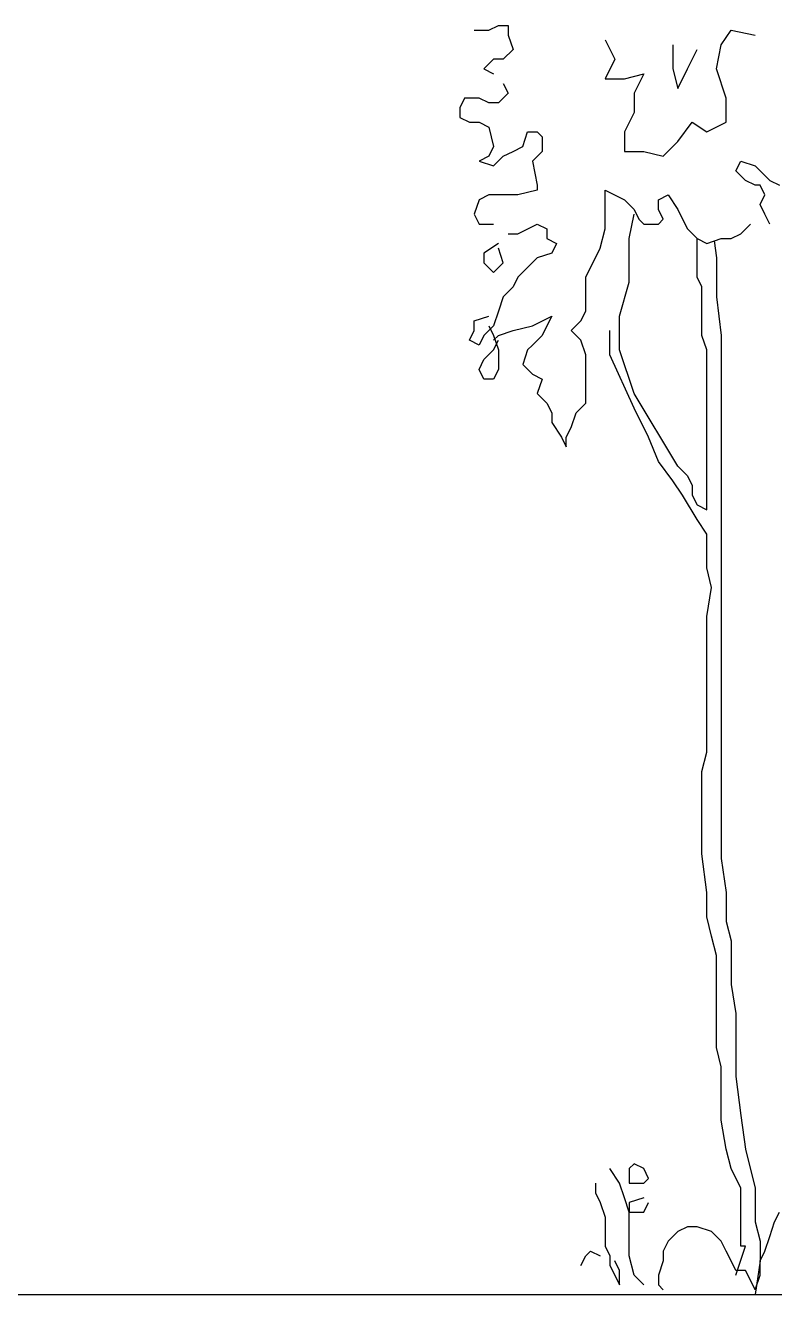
# Model space of a CAD drawing. Header units: millimetres. Extents: x 13268 to 164478, y 289082 to 363688.
# Drawn here: x 102839 to 106673, y 328505 to 335001 of the extents above; entities that cross this region are included whole.
import ezdxf

# ---------------------------------------------------------------- set-up
doc = ezdxf.new("R2010")
doc.units = ezdxf.units.MM
doc.layers.add('www.cad-blocks.net', color=7, linetype='Continuous')

# ---------------------------------------------------------------- blocks, each defined once
blk = doc.blocks.new('A$C44BD239E')
for p, q in [((74.4, 6471.3), (148.8, 6471.3)), ((148.8, 6471.3), (198.3, 6496.2)), ((198.3, 6496.2), (247.9, 6496.2)), ((247.9, 6496.2), (247.9, 6446.5)), ((247.9, 6446.5), (272.7, 6372.1)), ((1338.8, 6397), (1388.4, 6471.3)), ((1388.4, 6471.3), (1512.3, 6446.5)), ((272.7, 6372.1), (223.1, 6322.6)), ((743.8, 6421.8), (793.4, 6322.6)), ((1090.8, 6397), (1090.8, 6273)), ((1165.2, 6273), (1214.9, 6372.1)), ((1314, 6273), (1338.8, 6397)), ((173.6, 6322.6), (123.9, 6273)), ((223.1, 6322.6), (173.6, 6322.6)), ((793.4, 6322.6), (743.8, 6223.4)), ((123.9, 6273), (173.6, 6248.2)), ((843, 6223.4), (942.2, 6248.2)), ((942.2, 6248.2), (892.5, 6149)), ((1090.8, 6273), (1115.7, 6173.8)), ((1115.7, 6173.8), (1165.2, 6273)), ((1363.6, 6124.2), (1314, 6273)), ((223.1, 6198.6), (247.9, 6149)), ((743.8, 6223.4), (843, 6223.4)), ((24.8, 6124.2), (0, 6074.6)), ((99.2, 6124.2), (24.8, 6124.2)), ((148.8, 6099.4), (99.2, 6124.2)), ((247.9, 6149), (198.3, 6099.4)), ((892.5, 6149), (892.5, 6049.9)), ((1363.6, 6000.2), (1363.6, 6124.2)), ((0, 6074.6), (0, 6025)), ((198.3, 6099.4), (148.8, 6099.4)), ((892.5, 6049.9), (843, 5950.7)), ((0, 6025), (49.6, 6000.2)), ((49.6, 6000.2), (99.2, 6000.2)), ((99.2, 6000.2), (148.8, 5975.5)), ((1115.7, 5901.1), (1190, 6000.2)), ((1190, 6000.2), (1264.4, 5950.7)), ((1264.4, 5950.7), (1363.6, 6000.2)), ((148.8, 5975.5), (173.6, 5876.3)), ((322.3, 5876.3), (347.1, 5950.7)), ((347.1, 5950.7), (396.7, 5950.7)), ((396.7, 5950.7), (421.5, 5925.8)), ((421.5, 5925.8), (421.5, 5851.5)), ((843, 5950.7), (843, 5851.5)), ((173.6, 5876.3), (148.8, 5826.7)), ((223.1, 5826.7), (272.7, 5851.5)), ((272.7, 5851.5), (322.3, 5876.3)), ((421.5, 5851.5), (371.9, 5801.9)), ((843, 5851.5), (942.2, 5851.5)), ((942.2, 5851.5), (1041.3, 5826.7)), ((1041.3, 5826.7), (1115.7, 5901.1)), ((148.8, 5826.7), (99.2, 5801.9)), ((99.2, 5801.9), (173.6, 5777.1)), ((173.6, 5777.1), (223.1, 5826.7)), ((371.9, 5801.9), (396.7, 5677.9)), ((1413.2, 5752.3), (1437.9, 5801.9)), ((1437.9, 5801.9), (1512.3, 5777.1)), ((1462.8, 5702.7), (1413.2, 5752.3)), ((1512.3, 5777.1), (1562, 5727.5)), ((1562, 5727.5), (1586.7, 5702.7)), ((396.7, 5653.1), (297.5, 5628.3)), ((396.7, 5677.9), (396.7, 5653.1)), ((743.8, 5578.8), (743.8, 5653.1)), ((743.8, 5653.1), (843, 5603.6)), ((1512.3, 5677.9), (1462.8, 5702.7)), ((1537.1, 5677.9), (1512.3, 5677.9)), ((1562, 5628.3), (1537.1, 5677.9)), ((1586.7, 5702.7), (1636.3, 5677.9)), ((99.2, 5603.6), (74.4, 5529.2)), ((148.8, 5628.3), (99.2, 5603.6)), ((247.9, 5628.3), (148.8, 5628.3)), ((297.5, 5628.3), (247.9, 5628.3)), ((843, 5603.6), (892.5, 5553.9)), ((1016.5, 5603.6), (1066.1, 5628.3)), ((1016.5, 5553.9), (1016.5, 5603.6)), ((1066.1, 5628.3), (1115.7, 5553.9)), ((1537.1, 5578.8), (1562, 5628.3)), ((74.4, 5529.2), (99.2, 5479.6)), ((743.8, 5529.2), (743.8, 5578.8)), ((743.8, 5454.8), (743.8, 5529.2)), ((867.8, 5405.2), (892.5, 5529.2)), ((892.5, 5553.9), (917.3, 5504.4)), ((1041.3, 5504.4), (1016.5, 5553.9)), ((1115.7, 5553.9), (1140.5, 5504.4)), ((1562, 5529.2), (1537.1, 5578.8)), ((1586.7, 5479.6), (1562, 5529.2)), ((99.2, 5479.6), (173.6, 5479.6)), ((297.5, 5430), (396.7, 5479.6)), ((396.7, 5479.6), (446.3, 5454.8)), ((917.3, 5504.4), (942.2, 5479.6)), ((942.2, 5479.6), (1016.5, 5479.6)), ((1016.5, 5479.6), (1041.3, 5504.4)), ((1140.5, 5504.4), (1165.2, 5454.8)), ((1437.9, 5430), (1487.6, 5479.6)), ((247.9, 5430), (297.5, 5430)), ((446.3, 5454.8), (446.3, 5405.2)), ((446.3, 5405.2), (495.9, 5380.4)), ((719, 5355.6), (743.8, 5454.8)), ((867.8, 5306), (867.8, 5405.2)), ((1165.2, 5454.8), (1214.9, 5405.2)), ((1214.9, 5355.6), (1214.9, 5405.2)), ((1214.9, 5405.2), (1264.4, 5380.4)), ((1264.4, 5380.4), (1338.8, 5405.2)), ((1301.6, 5392.8), (1314, 5306)), ((1338.8, 5405.2), (1388.4, 5405.2)), ((1388.4, 5405.2), (1437.9, 5430)), ((198.3, 5380.4), (123.9, 5330.8)), ((123.9, 5330.8), (123.9, 5281.2)), ((223.1, 5281.2), (198.3, 5355.6)), ((471, 5330.8), (396.7, 5306)), ((495.9, 5380.4), (471, 5330.8)), ((694.2, 5306), (719, 5355.6)), ((1214.9, 5306), (1214.9, 5355.6)), ((123.9, 5281.2), (173.6, 5231.7)), ((173.6, 5231.7), (223.1, 5281.2)), ((396.7, 5306), (347.1, 5256.4)), ((669.4, 5256.4), (694.2, 5306)), ((867.8, 5182), (867.8, 5306)), ((1214.9, 5256.4), (1214.9, 5306)), ((1314, 5306), (1314, 5206.8)), ((297.5, 5206.8), (272.7, 5157.3)), ((347.1, 5256.4), (297.5, 5206.8)), ((644.6, 5206.8), (669.4, 5256.4)), ((644.6, 5157.3), (644.6, 5206.8)), ((1214.9, 5206.8), (1214.9, 5256.4)), ((1239.6, 5157.3), (1214.9, 5206.8)), ((1314, 5206.8), (1314, 5107.6)), ((272.7, 5157.3), (223.1, 5107.6)), ((644.6, 5107.6), (644.6, 5157.3)), ((818.1, 5008.5), (867.8, 5182)), ((1239.6, 5107.6), (1239.6, 5157.3)), ((223.1, 5107.6), (198.3, 5033.3)), ((644.6, 5033.3), (644.6, 5107.6)), ((1239.6, 5058.1), (1239.6, 5107.6)), ((1314, 5107.6), (1338.8, 4909.3)), ((74.4, 4983.7), (148.8, 5008.5)), ((198.3, 5033.3), (173.6, 4958.9)), ((371.9, 4958.9), (471, 5008.5)), ((471, 5008.5), (446.3, 4958.9)), ((619.8, 4983.7), (644.6, 5033.3)), ((818.1, 4834.9), (818.1, 5008.5)), ((1239.6, 5008.5), (1239.6, 5058.1)), ((1239.6, 4958.9), (1239.6, 5008.5)), ((74.4, 4934.1), (74.4, 4983.7)), ((173.6, 4958.9), (123.9, 4909.3)), ((148.8, 4958.9), (173.6, 4909.3)), ((272.7, 4934.1), (371.9, 4958.9)), ((446.3, 4958.9), (421.5, 4909.3)), ((570.2, 4934.1), (619.8, 4983.7)), ((1239.6, 4909.3), (1239.6, 4958.9)), ((49.6, 4884.5), (74.4, 4934.1)), ((99.2, 4859.7), (49.6, 4884.5)), ((123.9, 4909.3), (99.2, 4859.7)), ((173.6, 4909.3), (198.3, 4834.9)), ((173.6, 4884.5), (198.3, 4909.3)), ((173.6, 4834.9), (198.3, 4884.5)), ((198.3, 4909.3), (272.7, 4934.1)), ((421.5, 4909.3), (371.9, 4859.7)), ((619.8, 4884.5), (570.2, 4934.1)), ((644.6, 4810.1), (619.8, 4884.5)), ((768.6, 4810.1), (768.6, 4934.1)), ((1264.4, 4834.9), (1239.6, 4909.3)), ((1338.8, 4909.3), (1338.8, 4711)), ((123.9, 4785.4), (173.6, 4834.9)), ((198.3, 4834.9), (198.3, 4785.4)), ((347.1, 4834.9), (322.3, 4760.5)), ((371.9, 4859.7), (347.1, 4834.9)), ((644.6, 4711), (644.6, 4810.1)), ((892.5, 4537.4), (768.6, 4810.1)), ((892.5, 4611.8), (818.1, 4834.9)), ((1264.4, 4760.5), (1264.4, 4834.9)), ((99.2, 4735.7), (123.9, 4785.4)), ((198.3, 4785.4), (198.3, 4735.7)), ((322.3, 4760.5), (371.9, 4711)), ((1264.4, 4711), (1264.4, 4760.5)), ((123.9, 4686.2), (99.2, 4735.7)), ((173.6, 4686.2), (123.9, 4686.2)), ((198.3, 4735.7), (173.6, 4686.2)), ((371.9, 4711), (421.5, 4686.2)), ((421.5, 4686.2), (396.7, 4611.8)), ((644.6, 4686.2), (644.6, 4711)), ((644.6, 4611.8), (644.6, 4686.2)), ((1264.4, 4661.3), (1264.4, 4711)), ((1338.8, 4711), (1338.8, 4512.6)), ((1264.4, 4611.8), (1264.4, 4661.3)), ((396.7, 4611.8), (446.3, 4562.2)), ((446.3, 4562.2), (471, 4512.6)), ((595.1, 4512.6), (644.6, 4562.2)), ((644.6, 4562.2), (644.6, 4611.8)), ((1115.7, 4239.9), (892.5, 4611.8)), ((1264.4, 4562.2), (1264.4, 4611.8)), ((1264.4, 4487.8), (1264.4, 4562.2)), ((471, 4512.6), (471, 4463)), ((570.2, 4438.2), (595.1, 4512.6)), ((966.9, 4388.6), (892.5, 4537.4)), ((1264.4, 4438.2), (1264.4, 4487.8)), ((1338.8, 4512.6), (1338.8, 4314.2)), ((471, 4463), (520.7, 4388.6)), ((545.4, 4388.6), (570.2, 4438.2)), ((1264.4, 4388.6), (1264.4, 4438.2)), ((520.7, 4388.6), (545.4, 4339)), ((545.4, 4339), (545.4, 4388.6)), ((1016.5, 4264.6), (966.9, 4388.6)), ((1264.4, 4314.2), (1264.4, 4388.6)), ((1264.4, 4264.6), (1264.4, 4314.2)), ((1338.8, 4314.2), (1338.8, 4140.7)), ((1090.8, 4165.5), (1016.5, 4264.6)), ((1115.7, 4239.9), (1165.2, 4190.2)), ((1264.4, 4215), (1264.4, 4264.6)), ((1140.5, 4091.1), (1090.8, 4165.5)), ((1165.2, 4190.2), (1190, 4140.7)), ((1264.4, 4140.7), (1264.4, 4215)), ((1190, 4140.7), (1190, 4091.1)), ((1264.4, 4091.1), (1264.4, 4140.7)), ((1338.8, 4140.7), (1338.8, 4041.5)), ((1214.9, 3967.1), (1140.5, 4091.1)), ((1190, 4091.1), (1214.9, 4041.5)), ((1214.9, 4041.5), (1264.4, 4016.7)), ((1264.4, 4041.5), (1264.4, 4091.1)), ((1264.4, 4016.7), (1264.4, 4041.5)), ((1338.8, 4041.5), (1338.8, 3917.5)), ((1264.4, 3892.7), (1214.9, 3967.1)), ((1338.8, 3917.5), (1338.8, 3743.9)), ((1264.4, 3719.2), (1264.4, 3892.7)), ((1289.2, 3620), (1264.4, 3719.2)), ((1338.8, 3743.9), (1338.8, 3471.2)), ((1264.4, 3471.2), (1289.2, 3620)), ((1264.4, 3322.5), (1264.4, 3471.2)), ((1338.8, 3471.2), (1338.8, 3297.6)), ((1264.4, 3148.9), (1264.4, 3322.5)), ((1338.8, 3297.6), (1338.8, 3198.5)), ((1338.8, 3198.5), (1338.8, 3000.1)), ((1264.4, 3024.9), (1264.4, 3148.9)), ((1264.4, 2777), (1264.4, 3024.9)), ((1338.8, 3000.1), (1338.8, 2801.8)), ((1338.8, 2801.8), (1338.8, 2603.5)), ((1239.6, 2677.8), (1264.4, 2777)), ((1239.6, 2504.3), (1239.6, 2677.8)), ((1338.8, 2603.5), (1338.8, 2405.1)), ((1239.6, 2330.7), (1239.6, 2504.3)), ((1338.8, 2405.1), (1338.8, 2231.5)), ((1239.6, 2256.3), (1239.6, 2330.7)), ((1264.4, 2058), (1239.6, 2256.3)), ((1338.8, 2231.5), (1363.6, 2058)), ((1264.4, 1934), (1264.4, 2058)), ((1363.6, 2058), (1363.6, 1909.2)), ((1289.2, 1834.8), (1264.4, 1934)), ((1363.6, 1909.2), (1388.4, 1810)), ((1314, 1735.6), (1289.2, 1834.8)), ((1388.4, 1810), (1388.4, 1686)), ((1314, 1611.7), (1314, 1735.6)), ((1388.4, 1686), (1388.4, 1586.8)), ((1314, 1512.5), (1314, 1611.7)), ((1388.4, 1586.8), (1413.2, 1438.1)), ((1314, 1363.7), (1314, 1512.5)), ((1413.2, 1438.1), (1413.2, 1264.5)), ((1314, 1264.5), (1314, 1363.7)), ((1338.8, 1165.4), (1314, 1264.5)), ((1413.2, 1264.5), (1413.2, 1115.7)), ((1338.8, 1066.2), (1338.8, 1165.4)), ((1413.2, 1115.7), (1437.9, 917.4)), ((1338.8, 892.6), (1338.8, 1066.2)), ((1437.9, 917.4), (1462.8, 743.8)), ((1363.6, 743.8), (1338.8, 892.6)), ((1388.4, 644.7), (1363.6, 743.8)), ((1462.8, 743.8), (1512.3, 545.5)), ((892.5, 669.4), (867.8, 644.7)), ((942.2, 644.7), (892.5, 669.4)), ((818.1, 570.3), (768.6, 644.7)), ((867.8, 644.7), (867.8, 570.3)), ((966.9, 595.1), (942.2, 644.7)), ((942.2, 570.3), (966.9, 595.1)), ((1437.9, 545.5), (1388.4, 644.7)), ((694.2, 570.3), (694.2, 520.7)), ((694.2, 520.7), (719, 471.1)), ((843, 495.9), (818.1, 570.3)), ((867.8, 570.3), (942.2, 570.3)), ((1437.9, 446.3), (1437.9, 545.5)), ((1512.3, 545.5), (1512.3, 371.9)), ((719, 471.1), (743.8, 396.7)), ((867.8, 421.5), (843, 495.9)), ((942.2, 495.9), (867.8, 471.1)), ((867.8, 471.1), (867.8, 421.5)), ((942.2, 421.5), (966.9, 471.1)), ((743.8, 396.7), (743.8, 322.3)), ((867.8, 421.5), (942.2, 421.5)), ((867.8, 371.9), (867.8, 421.5)), ((1437.9, 347.2), (1437.9, 446.3)), ((1611.5, 371.9), (1636.3, 421.5)), ((867.8, 322.3), (867.8, 371.9)), ((1165.2, 347.2), (1115.7, 322.3)), ((1214.9, 347.2), (1165.2, 347.2)), ((1289.2, 322.3), (1214.9, 347.2)), ((1437.9, 248), (1437.9, 347.2)), ((1512.3, 371.9), (1537.1, 272.8)), ((1586.7, 297.5), (1611.5, 371.9)), ((743.8, 322.3), (743.8, 248)), ((867.8, 248), (867.8, 322.3)), ((1066.1, 272.8), (1041.3, 223.1)), ((1115.7, 322.3), (1066.1, 272.8)), ((1338.8, 272.8), (1289.2, 322.3)), ((1363.6, 223.1), (1338.8, 272.8)), ((1537.1, 272.8), (1537.1, 173.6)), ((1562, 223.1), (1586.7, 297.5)), ((619.8, 148.8), (644.6, 198.4)), ((644.6, 198.4), (669.4, 223.1)), ((669.4, 223.1), (719, 198.4)), ((743.8, 248), (768.6, 198.4)), ((768.6, 198.4), (768.6, 148.8)), ((867.8, 198.4), (867.8, 248)), ((892.5, 99.2), (867.8, 198.4)), ((1041.3, 223.1), (1041.3, 173.6)), ((1388.4, 173.6), (1363.6, 223.1)), ((1413.2, 99.2), (1462.8, 248)), ((1462.8, 248), (1437.9, 248)), ((1537.1, 173.6), (1562, 223.1)), ((768.6, 148.8), (793.4, 99.2)), ((818.1, 124), (793.4, 173.6)), ((1041.3, 173.6), (1016.5, 99.2)), ((1413.2, 124), (1388.4, 173.6)), ((1537.1, 173.6), (1512.3, 0)), ((1537.1, 99.2), (1537.1, 173.6)), ((793.4, 99.2), (818.1, 49.6)), ((818.1, 49.6), (818.1, 124)), ((942.2, 49.6), (892.5, 99.2)), ((1016.5, 99.2), (1016.5, 49.6)), ((1462.8, 124), (1413.2, 124)), ((1487.6, 74.4), (1462.8, 124)), ((1512.3, 24.8), (1487.6, 74.4)), ((1512.3, 24.8), (1537.1, 99.2)), ((1016.5, 49.6), (1041.3, 24.8))]:
    blk.add_line(p, q)
blk = doc.blocks.new('format')
at = {"layer": 'www.cad-blocks.net', "color": 155, "true_color": 0x546d8e}
blk.add_line((20725.9, 328505.2), (164196.1, 328505.2), dxfattribs=at)

msp = doc.modelspace()

# ---------------------------------------------------------------- block references
for name, p in [('format', (0, 0)), ('A$C44BD239E', (105061.7, 328505.2))]:
    msp.add_blockref(name, p)

doc.saveas('drawing.dxf')
